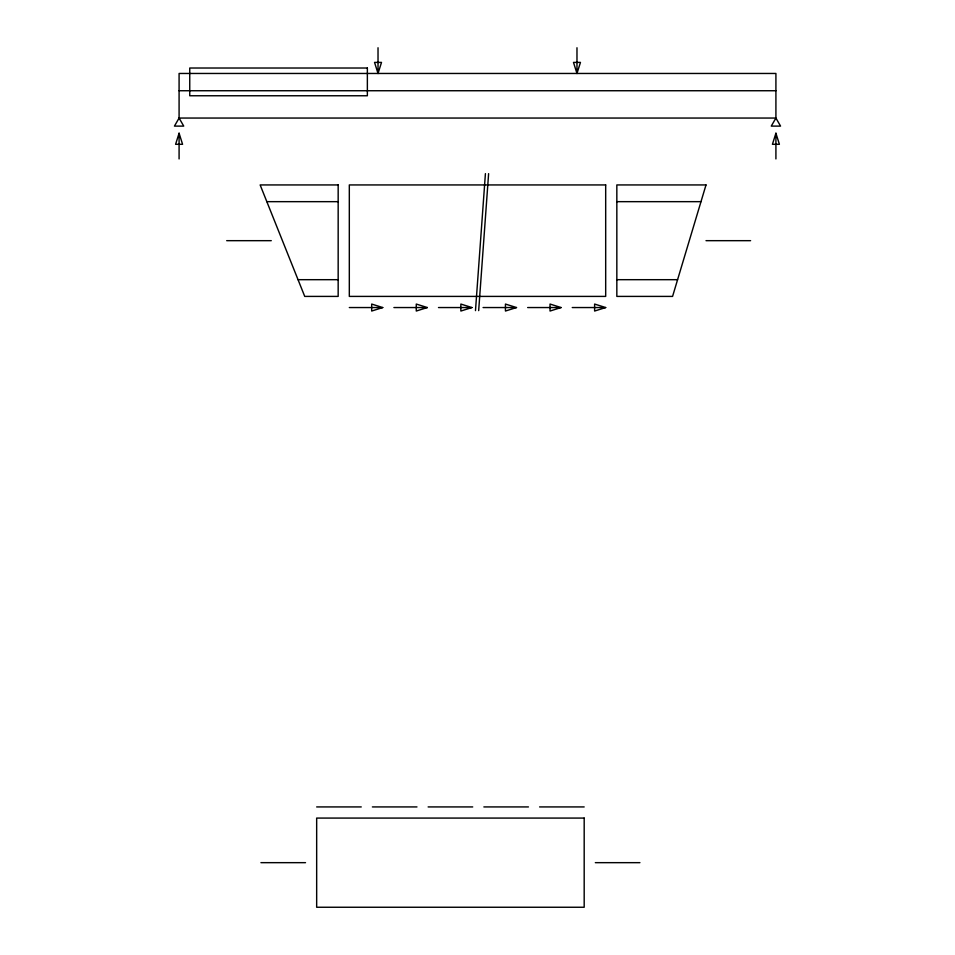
<?xml version="1.0" encoding="UTF-8"?>
<svg xmlns="http://www.w3.org/2000/svg" width="955" height="955" viewBox="0 0 955 955"><rect width="100%" height="100%" fill="white"/><g stroke="black" fill="none" stroke-linecap="round" stroke-linejoin="round"><path stroke-width="1.43" d="M475.483 310.614L485.415 173.643M478.67 310.614L488.614 173.643M179.086 133.222L175.601 144.3L182.572 144.3L179.086 133.222L179.086 158.936M378.025 73.463L381.511 62.397L374.539 62.397L378.025 73.463L378.025 47.75M576.975 73.463L580.461 62.397L573.489 62.397L576.975 73.463L576.975 47.75M775.914 133.222L772.428 144.3L779.399 144.3L775.914 133.222L775.914 158.936M382.752 307.546L371.686 311.032L371.686 304.06L382.752 307.546L349.315 307.546M427.339 307.546L416.273 311.032L416.273 304.06L427.339 307.546L393.902 307.546M471.925 307.546L460.859 311.032L460.859 304.06L471.925 307.546L438.488 307.546M516.512 307.546L505.446 311.032L505.446 304.06L516.512 307.546L483.075 307.546M561.098 307.546L550.032 311.032L550.032 304.06L561.098 307.546L527.661 307.546M605.685 307.546L594.619 311.032L594.619 304.06L605.685 307.546L572.248 307.546M179.086 90.737L775.914 90.737M266.827 201.66L338.166 201.66M616.835 201.66L700.994 201.66M226.693 240.672L271.28 240.672M706.008 240.672L750.594 240.672M298.044 279.684L338.166 279.684M616.835 279.684L677.584 279.684M316.666 806.927L361.253 806.927M372.39 806.927L416.977 806.927M428.127 806.927L472.713 806.927M483.863 806.927L528.449 806.927M539.599 806.927L584.185 806.927M260.93 862.663L305.516 862.663M595.335 862.663L639.922 862.663M706.008 184.936L672.571 296.408L616.835 296.408L616.835 184.936L706.008 184.936M179.086 118.05L174.443 126.108L183.73 126.108L179.086 118.05L179.086 73.463L775.914 73.463L775.914 118.05L780.557 126.108L771.27 126.108L775.914 118.05L179.086 118.05M367.365 68.02L189.747 68.02L189.747 95.763L367.365 95.763L367.365 68.02M338.166 184.936L260.142 184.936L304.729 296.408L338.166 296.408L338.166 184.936M605.685 184.936L349.315 184.936L349.315 296.408L605.685 296.408L605.685 184.936M584.185 818.077L316.666 818.077L316.666 907.25L584.185 907.25L584.185 818.077"/></g></svg>
